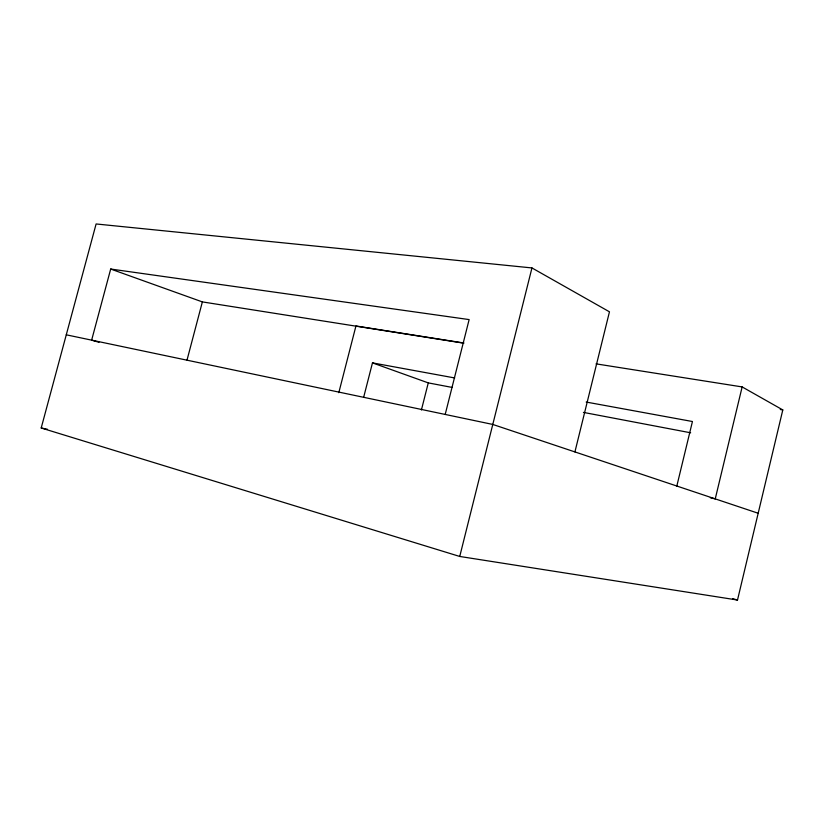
<?xml version="1.0" encoding="UTF-8"?>
<svg xmlns="http://www.w3.org/2000/svg" width="824" height="824" viewBox="0 0 824 824"><rect width="100%" height="100%" fill="white"/><g stroke="black" fill="none" stroke-linecap="round" stroke-linejoin="round"><path stroke-width="1.24" d="M574.915 451.933L609.461 311.812L531.954 267.934L96.109 223.963L41.2 427.986L459.741 556.457L737.501 600.037L782.8 409.93L742.146 386.919L596.051 363.858M742.146 386.919L715.242 498.891L710.319 497.768M676.772 486.232L692.438 421.517L586.194 402.05M459.741 556.457L531.954 267.934M445.197 414.441L469.134 319.588L110.694 269.036L91.639 340.147L99.014 342.3M421.404 409.992L428.274 382.892L372.469 362.879L363.683 397.199M338.798 392.688L355.947 325.974L463.933 343.011M187.038 360.016L202.364 301.903L463.552 343.155M780.266 409.507L782.8 409.93M372.469 362.879L454.673 377.948M428.274 382.892L452.242 387.445M583.433 412.402L690.656 432.796M41.2 427.986L47.493 429.294M66.27 334.812L492.783 424.442L758.183 513.249M732.546 598.636L737.501 600.037M110.694 269.036L202.364 301.903"/></g></svg>
